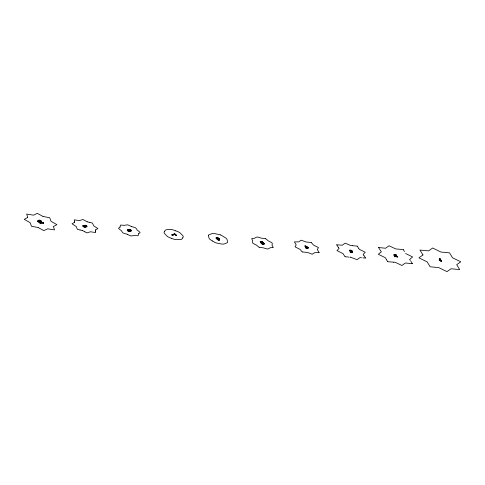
<?xml version="1.0" encoding="UTF-8"?>
<svg xmlns="http://www.w3.org/2000/svg" width="485" height="485" viewBox="0 0 485 485"><rect width="100%" height="100%" fill="white"/><g stroke="black" fill="none" stroke-linecap="round" stroke-linejoin="round"><path stroke-width="0.73" d="M39.982 222.864L40.358 223.148L42.85 222.639L40.273 223.427L39.982 222.864L43.42 222.397A2.849 1.255 18.1 0 0 43.559 223.227M39.891 223.142L43.171 222.215M43.135 223.306L43.511 223.227L43.135 223.306A3.516 1.546 18.1 0 1 42.85 222.639M43.42 222.397L43.08 222.488M85.148 226.046A1.249 0.552 18.1 0 0 84.693 225.822A1.443 0.637 18.1 0 0 84.432 225.731A1.322 0.582 18.1 0 0 83.917 225.634L82.977 225.755A1.461 0.643 18.1 0 0 82.796 226.095A1.322 0.582 18.1 0 0 82.893 226.307L83.117 226.537A1.467 0.643 18.1 0 0 84.432 227.119L85.578 227.144A7.172 3.152 18.1 0 0 86.039 227.071L86.882 226.665A1.419 0.624 18.1 0 0 86.754 226.216L84.917 225.483L85.56 225.24A1.14 0.503 18.1 0 1 86.294 225.507L86.845 225.937A1.419 0.624 18.1 0 1 86.973 226.386L86.13 226.792A7.172 3.152 18.1 0 1 85.669 226.865L84.523 226.841A1.467 0.643 18.1 0 1 83.214 226.265L82.983 226.028A1.322 0.582 18.1 0 1 82.886 225.816A1.467 0.643 18.1 0 1 83.087 225.47L83.984 225.349M85.215 225.761L85.008 225.204M174.636 234.249L176.328 235.431L174.636 234.249A6.723 2.958 18.1 0 1 172.187 235.292L171.975 234.716A6.19 2.722 18.1 0 0 172.909 234.54M172.199 235.304L171.975 234.716M176.419 235.158L174.418 233.576L176.328 235.431M216.207 238.341L216.086 238.087A1.17 0.515 18.1 0 1 216.358 237.765L217.189 237.753A1.346 0.588 18.1 0 1 217.65 237.862L219.305 238.978L219.675 240.002A1.388 0.612 18.1 0 1 219.432 240.123L218.971 240.172A1.358 0.6 18.1 0 1 217.807 239.881L217.729 239.839A1.776 0.782 18.1 0 1 217.098 239.372L216.886 239.063A1.376 0.606 18.1 0 1 216.904 238.808A1.473 0.649 18.1 0 1 216.989 238.711A1.243 0.546 18.1 0 1 217.292 238.59L217.504 238.571A1.352 0.594 18.1 0 1 218.693 238.85L217.977 237.935L216.728 237.82A1.122 0.497 18.1 0 0 216.801 238.074L216.207 238.341L216.177 237.808A1.17 0.515 18.1 0 1 216.449 237.492L217.28 237.474A1.346 0.588 18.1 0 1 217.741 237.583L219.396 238.705L219.766 239.723A1.388 0.612 18.1 0 1 219.523 239.845L219.062 239.893M262.027 242.215L262.785 242.876L262.027 242.215L260.178 241.9L262.27 241.657L263.707 242.918L263.179 243.227A1.049 0.461 18.1 0 0 261.773 243.215A1.049 0.461 18.1 0 0 262.779 244.052A1.049 0.461 18.1 0 0 263.731 243.7M260.421 242.191L260.269 241.621M263.616 243.197L262.27 241.657M263.179 243.227L263.707 242.918M264.222 243.44L263.591 243.682L264.222 243.44A1.534 0.679 18.1 0 1 263.84 244.082A1.534 0.679 18.1 0 1 262.215 243.767A1.588 0.697 18.1 0 1 261.233 242.67A1.588 0.697 18.1 0 1 262.894 242.536M304.926 246.089L305.435 245.828L308.702 247.78L306.908 247.696L307.338 248.278L306.744 248.532L305.75 247.92L305.635 247.368L306.193 247.392L304.926 246.089L308.612 248.059M305.792 246.592L307.999 247.483L305.792 246.592L306.611 247.696L308.702 247.78M305.75 247.92L305.635 247.368M306.308 247.944L305.544 247.641M306.611 247.696L305.883 246.313M306.744 248.532L306.399 247.665M349.352 250.909C349.23 249.345 351.898 250.127 352.286 251.115C352.528 250.897 347.969 249.684 349.885 250.987C351.158 249.66 352.171 251.945 350.916 251.745L350.685 251.485M351.728 251.715C354.444 252.479 350.406 253.558 350.261 251.782L350.734 251.77C353.456 253.976 352.583 250.903 351.855 251.448M394.62 256.571L397.688 256.814L394.62 256.571L396.694 256.747A2.273 1 18.1 0 0 396.178 256.474C392.098 256.038 394.378 252.564 396.409 255.359L395.893 255.34L396.5 255.08M394.802 256.856L394.711 256.292M439.398 258.499L440.471 260.663L439.398 258.499L439.925 258.547L441.411 260.972L440.986 261.215A2.898 1.273 18.1 0 0 439.38 260.524M439.295 259.936L439.38 260.5L439.295 259.936A3.577 1.57 18.1 0 1 440.562 260.384M441.32 261.245L439.925 258.547M440.986 261.215L441.411 260.972M38.097 220.948L38.612 220.681A7.208 3.171 18.1 0 1 39.497 220.511L40.176 220.523A0.8 0.352 18.1 0 1 41.104 221.202L40.54 221.445A6.966 3.068 18.1 0 1 39.655 221.615L38.97 221.609M216.637 238.099L217.577 238.074L218.65 238.838M40.964 221.463L40.449 221.718A6.966 3.068 18.1 0 1 39.564 221.887L38.879 221.881A0.831 0.364 18.1 0 1 37.957 221.208L38.521 220.96A7.208 3.171 18.1 0 1 39.406 220.79L40.085 220.796A0.8 0.352 18.1 0 1 41.013 221.481M350.807 251.212C353.135 251.8 349.837 249.132 349.885 250.987M53.823 226.331L56.915 224.646L51.034 221.318L49.682 217.716L43.062 216.486M27.627 217.51L24.25 219.335L30.131 222.67L31.489 226.271L38.091 227.489M74.49 222.403L72.022 223.785L76.23 226.574L77.412 229.332L79.995 229.981M95.4 229.987L97.903 228.581L93.66 225.816L92.477 223.058L89.889 222.403M85.736 226.519L86.415 226.325L85.645 226.798M217.595 238.299L217.383 238.311A1.243 0.546 18.1 0 0 217.08 238.432A1.473 0.649 18.1 0 0 216.995 238.529A1.376 0.606 18.1 0 0 216.977 238.784L217.189 239.099A1.776 0.782 18.1 0 0 217.813 239.56L217.904 239.602M319.1 252.546L314.941 252.527L312.285 254.213A22.116 9.73 18.1 0 1 311.697 254.019L307.557 252.449L302.349 251.957M350.17 252.061L350.643 252.048L350.261 251.782M84.917 225.483L85.469 225.519A1.14 0.503 18.1 0 1 86.203 225.786L86.506 226.065L85.342 225.483M260.178 241.9L262.179 241.936M216.298 238.062L216.783 238.074M306.702 247.417L307.999 247.483M306.835 248.253L307.338 248.278M336.699 244.798L342.222 245.222L345.217 243.143L350.776 245.58L352.395 245.683M365.526 258.032L362.828 257.85M350.655 257.202L357.008 259.681L359.997 257.602L361.428 257.741M350.455 257.189L349.855 257.147M352.546 245.695L357.154 246.101M393.274 262.161L387.818 261.694M393.359 262.167L395.214 262.3L401.926 265.477L405.363 262.997L412.395 263.707M348.812 257.074L345.162 256.741M439.313 258.778L439.834 258.826M403.259 249.557L395.736 248.938L389.018 245.762L385.587 248.241L378.549 247.526M311.212 242.47L305.944 241.973L301.803 240.402A22.116 9.73 18.1 0 0 301.215 240.208L298.56 241.894L294.401 241.876L296.208 244.876L295.153 246.574A22.116 9.73 18.1 0 0 295.074 246.835L300.033 249.387L302.252 251.939M349.442 250.636L349.964 250.678M265.61 238.729L261.282 238.147A13.059 5.747 18.1 0 0 257.147 236.983A17.254 7.59 18.1 0 0 254.649 238.244L253.067 238.402A16.193 7.123 18.1 0 0 251.691 238.687L252.8 241.057A13.059 5.747 18.1 0 0 252.606 242.979A17.254 7.59 18.1 0 0 256.595 245.204L257.82 246.295A16.193 7.123 18.1 0 0 259.123 247.271M259.202 247.283L263.494 247.865A13.059 5.747 18.1 0 0 267.629 249.029A17.254 7.59 18.1 0 0 270.127 247.768L271.758 247.611A16.193 7.123 18.1 0 0 273.091 247.332M82.577 230.539L80.116 230.011M87.294 221.839L89.767 222.373M396.791 256.468A2.273 1 18.1 0 0 396.269 256.195C392.989 255.48 393.505 253.279 396.409 255.359M405.587 253.51L412.644 256.971L409.619 259.396L410.371 260.512M218.741 238.559L218.82 238.596A1.376 0.606 18.1 0 0 217.619 238.293M84.911 231.848L86.954 232.897L90.459 231.775L95.6 232.539L95.563 231.303M84.82 231.8L82.662 230.593M42.953 216.425L37.303 213.351L33.514 215.176L26.693 214.067L27.718 217.48M38.206 227.562L43.862 230.63L47.657 228.805L54.472 229.92L53.453 226.501M87.215 221.803L82.935 219.493L79.431 220.614L74.29 219.85L74.326 221.087M212.6 241.027L214.006 241.918A10.215 4.492 18.1 0 0 215.564 242.712A11.749 5.171 18.1 0 0 217.45 243.203L219.275 243.537A9.858 4.335 18.1 0 0 223.009 244.131A10.925 4.808 18.1 0 0 225.622 243.355L226.725 242.973A10.215 4.492 18.1 0 0 227.55 242.439A11.749 5.171 18.1 0 0 227.562 241.542L227.283 240.627A9.858 4.335 18.1 0 0 226.501 238.614A10.925 4.808 18.1 0 0 223.452 236.583L222.057 235.698A10.161 4.468 18.1 0 0 220.499 234.904M311.273 242.518L313.468 245.04L318.433 247.586A22.116 9.73 18.1 0 1 318.348 247.847L317.293 249.545L319.082 252.497M306.817 247.968L307.248 248.556M305.017 245.81L306.193 247.392M357.215 246.156L358.7 248.338M345.047 256.723L342.98 253.594L336.972 250.575L339.057 248.459L338.409 247.532M363.817 255.292L363.168 254.37L365.253 252.255L359.276 249.284L358.791 248.484M363.877 255.383L365.49 257.965M338.348 247.447L336.736 244.864M410.91 261.336L412.353 263.628M403.32 249.629L404.478 251.569M387.673 261.676L386.49 259.705M378.597 247.605L381.331 251.842L378.306 254.261L385.363 257.723L386.393 259.542M273.085 247.289L271.976 244.955A13.059 5.747 18.1 0 0 272.176 243.033A17.254 7.59 18.1 0 0 268.181 240.815L266.968 239.729A15.859 6.978 18.1 0 0 265.671 238.765M95.327 230.005L95.557 231.242M74.563 222.385L74.332 221.148M131.362 226.55A15.223 6.699 18.1 0 0 129.616 225.646L127.822 224.87A15.969 7.026 18.1 0 0 124.402 225.379A16.611 7.305 18.1 0 0 120.51 225.101L120.189 226.022A17.023 7.487 18.1 0 0 120.159 227.016M131.435 226.58A17.09 7.518 18.1 0 1 133.545 227.138L135.642 227.841A16.611 7.305 18.1 0 1 137.17 230.09A15.969 7.026 18.1 0 1 140.092 232.473L139.468 233.146A15.235 6.699 18.1 0 1 138.504 233.764M138.449 233.782A17.023 7.487 18.1 0 1 138.425 234.776L138.104 235.692A16.611 7.305 18.1 0 1 134.206 235.413A15.969 7.026 18.1 0 1 130.792 235.928L128.992 235.152A15.235 6.699 18.1 0 1 127.234 234.249M127.161 234.206A17.023 7.487 18.1 0 1 125.063 233.655L122.972 232.958A16.611 7.305 18.1 0 1 121.444 230.708A15.969 7.026 18.1 0 1 118.522 228.32L119.171 227.629A15.235 6.699 18.1 0 1 120.11 227.035M175.709 230.854A9.597 4.226 18.1 0 0 174.024 230.187L172.351 229.684A10.64 4.68 18.1 0 0 168.859 229.635A9.967 4.383 18.1 0 0 165.785 229.884L165.124 230.49A10.597 4.662 18.1 0 0 164.73 231.284M175.776 230.878A10.634 4.68 18.1 0 1 177.601 231.533L179.28 232.291A9.967 4.383 18.1 0 1 181.469 234.322A10.64 4.68 18.1 0 1 183.269 236.45L183.118 237.213A9.627 4.238 18.1 0 1 182.627 237.892M182.602 237.917A10.597 4.662 18.1 0 1 182.227 238.693L181.572 239.299A9.967 4.383 18.1 0 1 178.48 239.566A10.64 4.68 18.1 0 1 174.982 239.523L173.303 239.014A9.627 4.238 18.1 0 1 171.617 238.347M171.551 238.317A10.597 4.662 18.1 0 1 169.732 237.668L168.052 236.91A9.967 4.383 18.1 0 1 165.864 234.879A10.64 4.68 18.1 0 1 164.069 232.751L164.221 231.988A9.627 4.238 18.1 0 1 164.706 231.309M220.433 234.879A11.816 5.202 18.1 0 0 218.614 234.407L216.843 234.079A9.858 4.335 18.1 0 0 213.048 233.479A10.925 4.808 18.1 0 0 210.435 234.255L209.332 234.637A10.215 4.492 18.1 0 0 208.508 235.17M212.606 241.027A10.925 4.808 18.1 0 1 209.556 238.996A9.858 4.335 18.1 0 1 208.792 237.013L208.501 236.098A11.749 5.171 18.1 0 1 208.501 235.201M38.982 221.627A0.831 0.364 18.1 0 1 38.048 220.93M43.056 223.585A3.516 1.546 18.1 0 1 42.759 222.918M43.468 223.506A2.849 1.255 18.1 0 1 43.298 222.663M85.105 226.113A1.467 0.643 18.1 0 1 85.348 226.295M85.378 226.222A1.322 0.582 18.1 0 1 85.56 226.81L85.651 226.531A1.322 0.582 18.1 0 0 85.687 226.246A1.273 0.558 18.1 0 0 85.475 225.949A1.443 0.637 18.1 0 0 85.239 225.767A1.249 0.552 18.1 0 0 84.784 225.543A1.443 0.637 18.1 0 0 84.523 225.452A1.322 0.582 18.1 0 0 84.008 225.355M128.731 229.926A1.37 0.6 18.1 0 1 130.107 229.581A1.37 0.6 18.1 0 1 131.32 230.666A1.37 0.6 18.1 0 1 129.519 230.636M128.64 230.205A1.37 0.6 18.1 0 1 130.016 229.86A1.37 0.6 18.1 0 1 131.229 230.939A1.37 0.6 18.1 0 1 129.428 230.915L129.55 230.611A1.17 0.515 18.1 0 1 128.373 230.842A1.17 0.515 18.1 0 1 127.385 229.945A1.17 0.515 18.1 0 1 128.828 229.92L128.719 230.223A1.17 0.515 18.1 0 0 127.294 230.223A1.17 0.515 18.1 0 0 128.282 231.121A1.17 0.515 18.1 0 0 129.513 230.902M174.424 233.576A7.445 3.274 18.1 0 1 172.872 234.516M174.667 233.946A6.723 2.958 18.1 0 1 172.278 235.013M174.333 233.855A7.445 3.274 18.1 0 1 172.781 234.795M172.818 234.819A6.19 2.722 18.1 0 1 171.878 234.989M219.153 239.887A1.388 0.612 18.1 0 1 217.965 239.596M216.71 238.353A1.122 0.497 18.1 0 1 216.619 238.117M264.173 243.719A1.534 0.679 18.1 0 1 263.749 244.361A1.534 0.679 18.1 0 1 262.124 244.046A1.588 0.697 18.1 0 1 261.142 242.949A1.588 0.697 18.1 0 1 262.803 242.815M263.822 243.421A1.049 0.461 18.1 0 1 262.87 243.773A1.049 0.461 18.1 0 1 261.864 242.936A1.049 0.461 18.1 0 1 263.264 242.955M351.686 251.824A0.818 0.358 18.1 0 1 352.037 252.533A0.818 0.358 18.1 0 1 350.722 252.054M351.777 251.545A0.818 0.358 18.1 0 1 352.128 252.255A0.818 0.358 18.1 0 1 350.813 251.776M350.995 251.745A1.188 0.521 18.1 0 1 351.643 251.885M351.085 251.466A1.188 0.521 18.1 0 1 351.734 251.606M396.021 255.892A3.128 1.376 18.1 0 1 397.821 256.789M395.93 256.171A3.128 1.376 18.1 0 1 397.73 257.068M394.784 255.583A1.006 0.443 18.1 0 1 394.432 254.716A1.006 0.443 18.1 0 1 396.021 255.365M396.112 255.086A1.006 0.443 18.1 0 0 394.523 254.437A1.006 0.443 18.1 0 0 394.875 255.304A7.827 3.443 18.1 0 0 396.045 255.819M395.954 256.098A7.827 3.443 18.1 0 1 394.784 255.577M439.471 260.245A2.898 1.273 18.1 0 1 441.095 260.93M439.204 260.221A3.577 1.57 18.1 0 1 440.471 260.663M41.486 221.518C35.629 224.288 37.769 217.741 41.401 221.53C33.92 222.979 39.976 217.662 41.449 221.487M422.95 254.952L418.919 257.832L427.146 261.882L430.116 266.78L438.773 267.605L446.994 271.648L451.026 268.763L459.689 269.587L456.724 264.689L460.75 261.809L452.523 257.759L449.553 252.861L440.895 252.036L432.675 247.993L428.643 250.878L419.98 250.054L422.95 254.952M83.656 226.61A1.012 0.449 18.1 0 0 85.233 226.725A1.012 0.449 18.1 0 0 83.923 225.883A1.012 0.449 18.1 0 0 83.656 226.61M83.747 226.331A1.012 0.449 18.1 0 0 85.324 226.446A1.012 0.449 18.1 0 0 84.014 225.604A1.012 0.449 18.1 0 0 83.747 226.331M129.428 230.666A0.952 0.418 18.1 0 0 130.901 230.769A0.952 0.418 18.1 0 0 129.665 229.975A0.952 0.418 18.1 0 0 129.428 230.666M129.519 230.387A0.952 0.418 18.1 0 0 130.992 230.49A0.952 0.418 18.1 0 0 129.756 229.696A0.952 0.418 18.1 0 0 129.519 230.387M127.901 230.763A0.746 0.327 18.1 0 0 129.065 230.86A0.746 0.327 18.1 0 0 128.113 230.236A0.746 0.327 18.1 0 0 127.901 230.763M127.985 230.484A0.746 0.327 18.1 0 0 129.155 230.587A0.746 0.327 18.1 0 0 128.204 229.957A0.746 0.327 18.1 0 0 127.985 230.484M217.729 239.59A1.018 0.449 18.1 0 0 219.311 239.699A1.018 0.449 18.1 0 0 217.977 238.85A1.018 0.449 18.1 0 0 217.729 239.59M217.82 239.311A1.018 0.449 18.1 0 0 219.396 239.42A1.018 0.449 18.1 0 0 218.068 238.571A1.018 0.449 18.1 0 0 217.82 239.311"/></g></svg>
